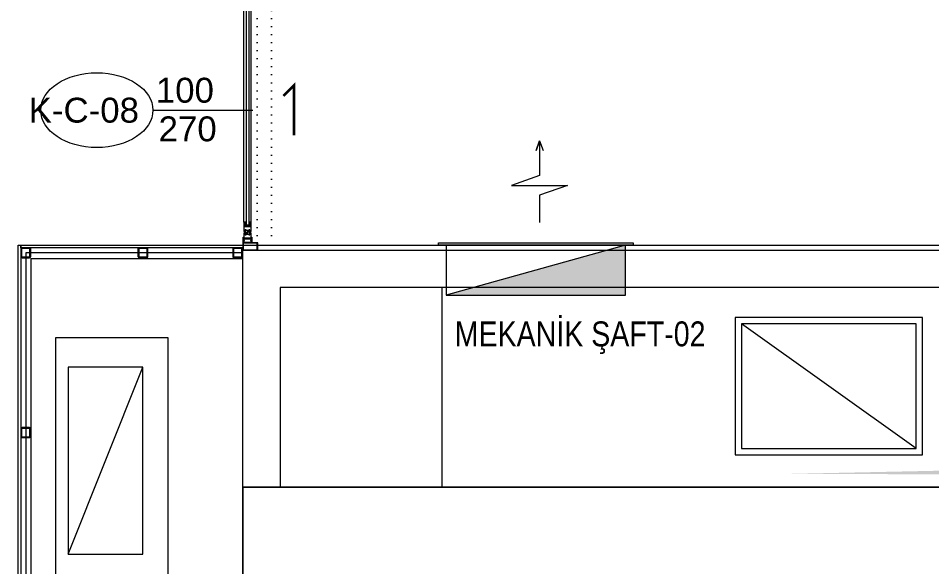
# Model space of a CAD drawing. Extents: x -2012 to 34975, y -1043 to 8321.
# Drawn here: x 2710.8 to 3077.1, y 630.6 to 850.5 of the extents above; entities that cross this region are included whole.
import ezdxf
from ezdxf.enums import TextEntityAlignment as Align

# ---------------------------------------------------------------- set-up
doc = ezdxf.new("R2010")
doc.units = 0
doc.header["$LTSCALE"] = 25
doc.header["$PDMODE"] = 1
doc.linetypes.add('DOT2', pattern=[0.125, 0, -0.125])
doc.layers.get('0').update_dxf_attribs({"color": 9, "lineweight": 9})
for name, color, linetype, lineweight in [('00', 9, 'Continuous', 9), ('01', 9, 'Continuous', 9), ('06D', 9, 'Continuous', 9), ('09', 9, 'Continuous', 9), ('09D', 9, 'Continuous', 9), ('10', 9, 'Continuous', 9), ('11', 9, 'Continuous', 9), ('14', 9, 'Continuous', 9), ('15', 9, 'Continuous', 9), ('20', 9, 'DOT2', 9), ('21', 9, 'Continuous', 9), ('22', 8, 'Continuous', 9), ('32-ekipman', 8, 'Continuous', 9), ('33', 9, 'BATTING', 9)]:
    doc.layers.add(name, color=color, linetype=linetype, lineweight=lineweight)
doc.styles.add('Arial', font='arial.ttf', dxfattribs={"height": 2.5})
doc.styles.add('MuuM_TEXT-STANDART', font='ARIALN.TTF')
doc.linetypes.add('BATTING', pattern='A,0.0001,-0.1,[134,ltypeshp.shx,S=0.1,R=0,X=-0.1,Y=0],-0.2,[134,ltypeshp.shx,S=0.1,R=180,X=0.1,Y=0],-0.1', length=0.4001)

# ---------------------------------------------------------------- blocks, each defined once
blk = doc.blocks.new('0_doorno')
blk.add_lwpolyline([(4.5, 0), (12.5, 0)])
blk.add_ellipse((0, 0), major_axis=(-4.5, 0), ratio=0.666667)
at = {"style": 'Arial'}
blk.add_attdef('YUKSEKLIK', text='', height=2, dxfattribs=at).set_placement((5, 5.9), align=Align.TOP_LEFT)
blk.add_attdef('GENISLIK', text='', height=2, dxfattribs=at).set_placement((5, -1.895), align=Align.BOTTOM_LEFT)
blk.add_attdef('KAPINO', text='', height=1.4, dxfattribs=at).set_placement((-0.019, -0.035), align=Align.MIDDLE)
blk = doc.blocks.new('Prf-40x40')
for points in [[(1.5, -2), (-1.5, -2, -0.414214), (-2, -1.5), (-2, 1.5, -0.414214), (-1.5, 2), (1.5, 2, -0.414214), (2, 1.5), (2, -1.5, -0.414214)], [(1.5, -1.7), (-1.5, -1.7, -0.414214), (-1.7, -1.5), (-1.7, 1.5, -0.414214), (-1.5, 1.7), (1.5, 1.7, -0.414214), (1.7, 1.5), (1.7, -1.5, -0.414214)]]:
    blk.add_lwpolyline(points, format="xyb", close=True)
blk.add_point((0, 0))
blk = doc.blocks.new('HHIMA10-DERECHA$0$JUHI08')
blk.add_lwpolyline([(27, 9.7, -0.414214), (26.8, 9.5), (26, 9.5), (26, 8.5), (27, 8.5), (26, 6), (26, 0), (23.5, -2.5), (22, -2.5), (21.5, -3), (21, -2.5), (20.5, -2.5), (20, -3), (19.5, -2.5), (19, -2.5), (18.5, -3), (18, -2.5), (17.5, -2.5), (17, -3), (16.5, -2.5), (14.3, -2.5, -0.377964), (11.7, -2.5), (7.5, -2.5), (7, -3), (6.5, -2.5), (2.5, -2.5), (0, 0), (0, 6), (-1, 8.5), (0, 8.5), (0, 9.5), (-0.8, 9.5, -0.414214), (-1, 9.7), (-1, 9.9, -0.339454), (0.1, 11.4), (7.1, 13.5, -1), (7.5, 12.1), (7.1, 12, 0.330788), (5, 9.2), (5, 7.5), (6.9, 5.6, -1), (6.2, 5), (5, 6.2), (5, 3.5), (6.9, 1.6, -1), (6.2, 1), (5, 2.2), (5, -1), (11.7, -1, 0.377964), (14.3, -1), (21, -1), (21, 2.2), (19.8, 1, -1), (19.1, 1.6), (21, 3.5), (21, 6.2), (19.8, 5, -1), (19.1, 5.6), (21, 7.5), (21, 9.2, 0.330788), (18.9, 12), (18.5, 12.1, -1), (18.9, 13.5), (25.9, 11.4, -0.339454), (27, 9.9)], format="xyb", close=True)
for points in [[(3.5, 8), (3.5, 11), (1.5, 10.5), (1.5, 8)], [(3.5, 3.8), (3.5, 6.8), (1.5, 6.8), (1.5, 3.8)], [(2.5, -0.5), (3.5, -0.5), (3.5, 2.5), (1.5, 2.5), (1.5, 0.5)], [(22.5, 11), (22.5, 8), (24.5, 8), (24.5, 10.5)], [(22.5, 6.8), (22.5, 3.8), (24.5, 3.8), (24.5, 6.8)], [(24.5, 0.5), (23.5, -0.5), (22.5, -0.5), (22.5, 2.5), (24.5, 2.5)]]:
    blk.add_lwpolyline(points, close=True)
blk = doc.blocks.new('p-kayar kapı tek kanat')
for points in [[(3, -6), (3, 0), (0, 0), (0, -6)], [(2.8, -5.8), (2.8, -0.2), (0.2, -0.2), (0.2, -5.8)], [(5.2, -3.6), (3, -3.6), (3, -0.2), (5.2, -0.2), (5.2, -0.4), (3.2, -0.4), (3.2, -3.4), (5.2, -3.4)], [(7.36, -1.99), (7.43, -2.02), (7.51, -2.05), (7.57, -2.1), (7.59, -2.14), (7.59, -2.19), (7.13, -2.54), (7.13, -2.9), (6.82, -2.9), (6.82, -2.54), (6.62, -2.54), (6.62, -2.72), (6.6, -2.73), (6.56, -2.72), (6.37, -2.53), (6.37, -1.28), (6.56, -1.08), (6.6, -1.07), (6.62, -1.08), (6.62, -1.26), (6.82, -1.26), (6.82, -0.96), (7.13, -0.96), (7.17, -1.18), (7.17, -1.34), (7.04, -1.36), (6.89, -1.42), (6.83, -1.46), (6.75, -1.55), (6.68, -1.65), (6.67, -1.71), (6.68, -1.81), (6.71, -1.86), (6.77, -1.89), (7.05, -1.92), (7.26, -1.96)], [(7.04, -1.84), (6.97, -1.81), (6.89, -1.78), (6.83, -1.73), (6.81, -1.69), (6.81, -1.64), (7.27, -1.29), (7.27, -0.93), (7.58, -0.93), (7.58, -1.29), (7.78, -1.29), (7.78, -1.1), (7.8, -1.1), (7.84, -1.1), (8.03, -1.3), (8.03, -2.55), (7.84, -2.75), (7.8, -2.75), (7.78, -2.75), (7.78, -2.57), (7.58, -2.57), (7.58, -2.87), (7.27, -2.87), (7.23, -2.65), (7.23, -2.49), (7.36, -2.46), (7.51, -2.41), (7.57, -2.37), (7.65, -2.28), (7.72, -2.18), (7.73, -2.11), (7.72, -2.01), (7.69, -1.96), (7.63, -1.94), (7.35, -1.91), (7.14, -1.87)]]:
    blk.add_lwpolyline(points, close=True)
at = {"ltscale": 1000}
for points in [[(4.55, -3.25), (4.15, -3.25, -0.414214), (4.1, -3.2), (4.1, -3.1), (4, -3.1, 0.414214), (3.9, -3.2), (3.9, -3.25), (3.45, -3.25, -0.414214), (3.4, -3.2), (3.4, -3.1), (3.3, -3.1, 0.414214), (3.2, -3.2), (3.2, -3.4), (6.61, -3.4, 0.365977), (7.2, -2.9), (6.8, -2.9), (6.8, -2.62, 0.414214), (6.75, -2.58), (6.7, -2.58, 0.414214), (6.65, -2.62), (6.65, -2.75), (6.35, -2.75), (6.35, -2.45, 0.414214), (6.3, -2.4), (6.25, -2.4, 0.414214), (6.2, -2.45), (6.2, -2.6), (6.23, -2.62), (6.2, -2.65), (6.2, -2.8, 0.414214), (6.3, -2.9), (6.6, -2.9, -0.414214), (6.65, -2.95, 0.414214), (6.75, -3.05), (6.79, -3.05, -0.760399), (6.81, -3.14, -0.136106), (6.61, -3.2), (4.95, -3.2, -0.414214), (4.85, -3.1), (4.85, -0.7, -0.414214), (4.95, -0.6), (6.61, -0.6, -0.136106), (6.81, -0.66, -0.760399), (6.79, -0.75), (6.75, -0.75, 0.414214), (6.65, -0.85, -0.414214), (6.6, -0.9), (6.3, -0.9, 0.414214), (6.2, -1), (6.2, -1.35, 0.414214), (6.25, -1.4), (6.3, -1.4, 0.414214), (6.35, -1.35), (6.35, -1.05), (6.65, -1.05), (6.65, -1.18, 0.414214), (6.7, -1.22), (6.75, -1.22, 0.414214), (6.8, -1.18), (6.8, -0.9), (7.2, -0.9, 0.365977), (6.61, -0.4), (3.2, -0.4), (3.2, -0.6, 0.414214), (3.3, -0.7), (3.4, -0.7), (3.4, -0.6, -0.414214), (3.45, -0.55), (3.9, -0.55), (3.9, -0.6, 0.414214), (4, -0.7), (4.1, -0.7), (4.1, -0.6, -0.414214), (4.15, -0.55), (4.55, -0.55, -0.414214), (4.6, -0.6), (4.6, -3.2, -0.414214)], [(9.85, -0.55), (10.25, -0.55, -0.414214), (10.3, -0.6), (10.3, -0.7), (10.4, -0.7, 0.414214), (10.5, -0.6), (10.5, -0.55), (10.95, -0.55, -0.414214), (11, -0.6), (11, -0.7), (11.1, -0.7, 0.414214), (11.2, -0.6), (11.2, -0.4), (7.79, -0.4, 0.365977), (7.2, -0.9), (7.6, -0.9), (7.6, -1.18, 0.414214), (7.65, -1.22), (7.7, -1.22, 0.414214), (7.75, -1.18), (7.75, -1.05), (8.05, -1.05), (8.05, -1.35, 0.414214), (8.1, -1.4), (8.15, -1.4, 0.414214), (8.2, -1.35), (8.2, -1.21), (8.17, -1.18), (8.2, -1.15), (8.2, -1, 0.414214), (8.1, -0.9), (7.8, -0.9, -0.414214), (7.75, -0.85, 0.414214), (7.65, -0.75), (7.61, -0.75, -0.760399), (7.59, -0.66, -0.136106), (7.79, -0.6), (9.45, -0.6, -0.414214), (9.55, -0.7), (9.55, -3.1, -0.414214), (9.45, -3.2), (7.79, -3.2, -0.136106), (7.59, -3.14, -0.760399), (7.61, -3.05), (7.65, -3.05, 0.414214), (7.75, -2.95, -0.414214), (7.8, -2.9), (8.1, -2.9, 0.414214), (8.2, -2.8), (8.2, -2.45, 0.414214), (8.15, -2.4), (8.1, -2.4, 0.414214), (8.05, -2.45), (8.05, -2.75), (7.75, -2.75), (7.75, -2.62, 0.414214), (7.7, -2.58), (7.65, -2.58, 0.414214), (7.6, -2.62), (7.6, -2.9), (7.2, -2.9, 0.365977), (7.79, -3.4), (11.2, -3.4), (11.2, -3.2, 0.414214), (11.1, -3.1), (11, -3.1), (11, -3.2, -0.414214), (10.95, -3.25), (10.5, -3.25), (10.5, -3.2, 0.414214), (10.4, -3.1), (10.3, -3.1), (10.3, -3.2, -0.414214), (10.25, -3.25), (9.85, -3.25, -0.414214), (9.8, -3.2), (9.8, -0.6, -0.414214)]]:
    blk.add_lwpolyline(points, format="xyb", close=True, dxfattribs=at)
at = {"layer": '06D'}
for p, q in [((11.2, -0.4), (101.17, -0.4)), ((11.2, -3.4), (101.11, -3.4))]:
    blk.add_line(p, q, dxfattribs=at)
at = {"layer": '06D', "const_width": 1}
blk.add_lwpolyline([(46.15, -20.56), (66.15, -20.56), (61.91, -16.32)], dxfattribs=at)
at = {"layer": '15'}
for p, q in [((10.09, -2.41), (10.09, -1.41)), ((100.55, -1.41), (10.09, -1.41)), ((100.83, -2.41), (10.09, -2.41))]:
    blk.add_line(p, q, dxfattribs=at)
at = {"layer": '20'}
for points in [[(5.93, -5.8), (105.91, -5.8)], [(5.92, -11.5), (105.91, -11.5)]]:
    blk.add_lwpolyline(points, dxfattribs=at)
at = {"ltscale": 1000, "extrusion": (0, 0, -1), "xscale": 0.1, "yscale": 0.1, "zscale": -0.1, "rotation": 90}
blk.add_blockref('HHIMA10-DERECHA$0$JUHI08', (-10.1, -3.2), dxfattribs=at)
blk = doc.blocks.new('p-krt-yangindolabi_vw')
at = {"layer": '09'}
h = blk.add_hatch(color=252, dxfattribs=at)
h.dxf.hatch_style = 1
h.paths.add_polyline_path([(0, 20), (-72, 0), (0, 0)])
at = {"linetype": 'Continuous'}
blk.add_lwpolyline([(-35.91, 57.95), (-34.5, 61.93), (-34.5, 47.91), (-45.75, 43.98), (-23.25, 43.98), (-34.5, 40.04), (-34.5, 29.14)], dxfattribs=at)
for points in [[(-34.5, 61.93), (-35.91, 57.95)], [(-34.5, 61.93), (-33.09, 57.95)]]:
    blk.add_lwpolyline(points)
for points in [[(-72, 20), (-75, 20), (-75, 21), (3, 21), (3, 20)], [(-72, 0), (0, 0), (0, 20), (-72, 20)], [(0, 20), (-72, 0), (0, 0)]]:
    blk.add_lwpolyline(points, close=True)

msp = doc.modelspace()

# ---------------------------------------------------------------- linework, layer by layer
at = {"layer": '00'}
msp.add_lwpolyline([(2800.84, 662.5), (2800.84, 757.5), (3395.84, 757.5), (3470.84, 757.5), (3470.84, 742.5), (3400.84, 742.5), (3400.84, 662.5), (3400.84, 492.5), (3385.84, 492.5), (3385.84, 622.5), (3400.84, 622.5), (3400.84, 662.5), (3385.84, 662.5), (3385.84, 742.5), (2940.84, 742.5), (2940.84, 742.5), (2815.84, 742.5), (2815.84, 662.5), (2800.84, 662.5)], dxfattribs=at)
at = {"layer": '01'}
for points in [[(3400.84, 312.5), (2800.84, 312.5), (2800.84, 662.5), (3400.84, 662.5), (3400.84, 622.5), (2850.84, 622.5), (2850.84, 352.5), (3400.84, 352.5)], [(3400.84, 662.5), (2800.84, 662.5), (2800.84, 312.5), (3400.84, 312.5), (3400.84, 352.5), (2850.84, 352.5), (2850.84, 622.5), (3400.84, 622.5)]]:
    msp.add_lwpolyline(points, close=True, dxfattribs=at)
at = {"layer": '06D'}
for points in [[(2800.84, 754), (2715.84, 754), (2715.84, 332.5)], [(2880.84, 662.5), (2880.84, 742.5)], [(3070.84, 677.96), (3000.84, 727.96)], [(2730.84, 635.56), (2760.84, 710.56)]]:
    msp.add_lwpolyline(points, dxfattribs=at)
for points in [[(2998.34, 675.46), (3073.34, 675.46), (3073.34, 730.46), (2998.34, 730.46)], [(3070.84, 727.96), (3000.84, 727.96), (3000.84, 677.96), (3070.84, 677.96)], [(2770.84, 432.5), (2725.84, 432.5), (2725.84, 722.5), (2770.84, 722.5)], [(2730.84, 635.56), (2760.84, 635.56), (2760.84, 710.56), (2730.84, 710.56)]]:
    msp.add_lwpolyline(points, close=True, dxfattribs=at)
at = {"layer": '09D'}
msp.add_solid([(3380.84, 725.95), (3380.84, 667.5), (3371.78, 675.25), (3015.84, 667.71)], dxfattribs=at)
at = {"layer": '11'}
for points in [[(2711.84, 332.5), (2710.84, 332.5), (2710.84, 759.5), (2711.84, 759.5)], [(2711.84, 759.5), (2800.84, 759.5), (2800.84, 758.5), (2711.84, 758.5)]]:
    msp.add_lwpolyline(points, close=True, dxfattribs=at)
at = {"layer": '14'}
msp.add_lwpolyline([(2800.84, 759.5), (2800.84, 759.5), (3472.84, 759.5), (3472.84, 740.5), (3402.84, 740.5), (3402.84, 490.5), (3383.84, 490.5), (3383.84, 620.5), (3383.84, 620.5), (3383.84, 620.5), (2852.84, 620.5), (2852.84, 354.5), (3383.84, 354.5), (3383.84, 354.5), (3383.84, 354.5), (3383.84, 384.5), (3402.84, 384.5), (3402.84, 334.5), (3472.84, 334.5), (3472.84, 316.5)], dxfattribs=at)
at = {"layer": '33', "ltscale": 0.2}
msp.add_lwpolyline([(2800.84, 756.5), (2713.84, 756.5), (2713.84, 332.6)], dxfattribs=at)

# ---------------------------------------------------------------- block references
at = {"layer": '10', "rotation": 90}
msp.add_blockref('p-kayar kapı tek kanat', (2800.84, 757.5), dxfattribs=at)
at = {"layer": '10', "xscale": -1, "rotation": 90}
for p in [(2713.84, 756.5), (2760.84, 756.5), (2798.84, 756.5), (2713.84, 684.35)]:
    msp.add_blockref('Prf-40x40', p, dxfattribs=at)
at = {"layer": '22'}
ref = msp.add_blockref('0_doorno', (2742.34, 813.68), dxfattribs=dict(at, xscale=5, yscale=5, zscale=5))
ref.add_attrib('KAPINO', 'K-C-08', dxfattribs={"layer": '0', "height": 10, "style": 'Arial'}).set_placement((2737.12, 813.68), align=Align.MIDDLE)
ref.add_attrib('GENISLIK', '100', dxfattribs={"layer": '0', "height": 10, "style": 'Arial'}).set_placement((2765.99, 813.68), align=Align.BOTTOM_LEFT)
ref.add_attrib('YUKSEKLIK', '270', dxfattribs={"layer": '0', "height": 10, "style": 'Arial'}).set_placement((2767.1, 811.18), align=Align.TOP_LEFT)
at = {"layer": '32-ekipman'}
msp.add_blockref('p-krt-yangindolabi_vw', (2954.34, 739.5), dxfattribs=at)

# ---------------------------------------------------------------- texts
at = {"layer": '21', "style": 'MuuM_TEXT-STANDART'}
msp.add_text('MEKANİK ŞAFT-02', height=10, dxfattribs=at).set_placement((2885.83, 718.95))

doc.saveas('drawing.dxf')
